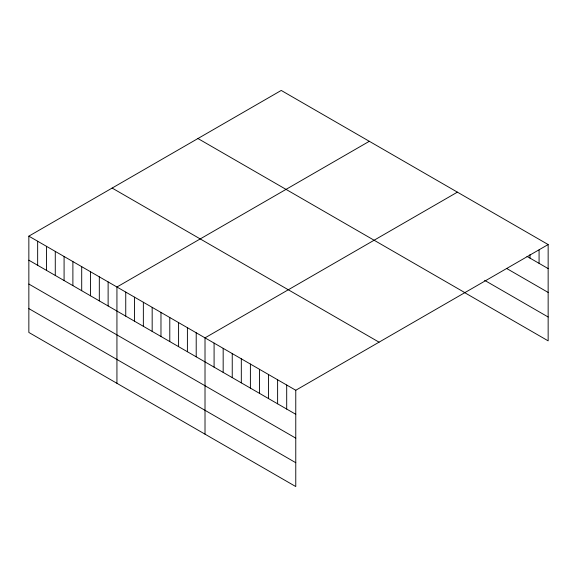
<?xml version="1.0" encoding="UTF-8"?>
<svg xmlns="http://www.w3.org/2000/svg" width="577" height="577" viewBox="0 0 577 577"><rect width="100%" height="100%" fill="white"/><g stroke="black" fill="none" stroke-linecap="round" stroke-linejoin="round"><path stroke-width="0.87" d="M28.85 236.152L295.77 390.261L295.77 486.555L28.85 332.453L28.85 236.152L281.23 90.445L548.15 244.547L548.15 340.848L464.204 292.38M369.316 141.3L116.936 287.007L116.936 383.308M457.395 192.148L205.015 337.862L205.015 434.164M295.77 390.261L548.15 244.547M526.974 256.368L548.15 268.593M506.556 268.42L548.15 292.438M484.622 280.328L548.15 317.004M197.947 138.53L464.867 292.633M112.133 188.066L379.053 342.175M28.85 260.198L295.77 414.3M28.85 284.043L295.77 438.145M28.85 308.608L295.77 462.711M539.077 249.992L539.077 263.35M529.996 254.551L529.996 258.114M286.697 385.018L286.697 409.064M277.616 379.781L277.616 403.821M268.543 374.538L268.543 398.584M259.47 369.302L259.47 393.341M250.396 364.058L250.396 388.105M241.316 358.822L241.316 382.868M232.242 353.578L232.242 377.625M223.169 348.342L223.169 372.389M214.089 343.099L214.089 367.145M196.209 332.778L196.209 356.824M187.402 327.693L187.402 351.739M178.589 322.608L178.589 346.647M169.782 317.523L169.782 341.562M160.976 312.438L160.976 336.478M152.169 307.346L152.169 331.393M143.356 302.261L143.356 326.308M134.549 297.177L134.549 321.223M125.743 292.092L125.743 316.138M108.123 281.922L108.123 305.969M99.316 276.837L99.316 300.884M90.51 271.753L90.51 295.799M81.703 266.668L81.703 290.714M72.89 261.583L72.89 285.622M64.083 256.498L64.083 280.537M55.277 251.413L55.277 275.453M46.47 246.321L46.47 270.368M37.656 241.236L37.656 265.283"/></g></svg>
